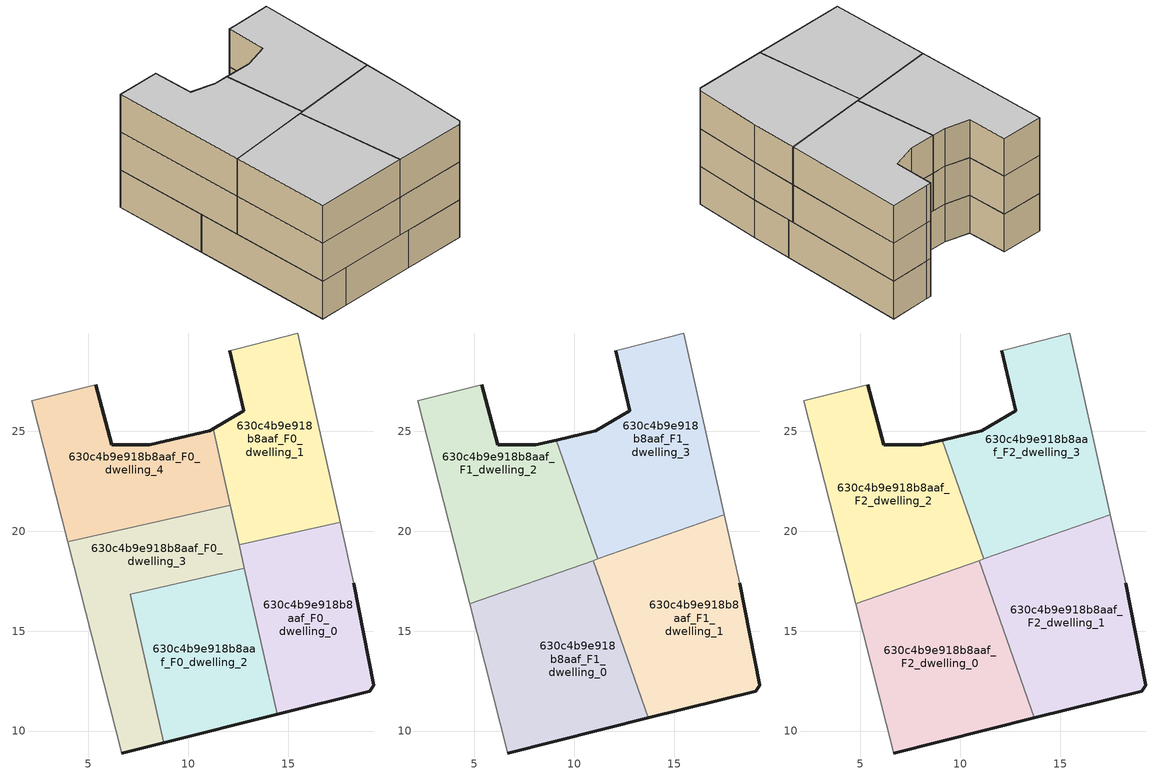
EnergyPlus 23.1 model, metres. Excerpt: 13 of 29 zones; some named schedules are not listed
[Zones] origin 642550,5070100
630c4b9e918b8aaf_F0_dwelling_0
 floor ground (EU_floor_Construction): 19.09,12 19.29,12.3 18.29,17.41 17.61,20.44 12.56,19.31 14.45,10.84 z0
 wall outside (EU_wall_Construction): 18.29,17.41 19.29,12.3 19.09,12 14.45,10.84 z0:3
 wall adiabatic (EU_wall_Construction): 17.61,20.44 18.29,17.41 z0:3
 wall to 630c4b9e918b8aaf_F0_dwelling_1 (EU_wall_Construction): 12.56,19.31 17.61,20.44 z0:3
 wall to 630c4b9e918b8aaf_F0_dwelling_2 (EU_wall_Construction): 14.45,10.84 12.82,18.13 z0:3
 wall to 630c4b9e918b8aaf_F0_dwelling_3 (EU_wall_Construction): 12.82,18.13 12.56,19.31 z0:3
630c4b9e918b8aaf_F0_dwelling_1
 floor ground (EU_floor_Construction): 17.61,20.44 15.49,29.92 12.49,29.12 12.09,29.01 12.79,26.01 11.26,25.11 12.56,19.31 z0
 wall outside (EU_wall_Construction): 11.26,25.11 12.79,26.01 12.09,29.01 z0:3
 wall adiabatic (EU_wall_Construction): 12.09,29.01 12.49,29.12 15.49,29.92 17.61,20.44 z0:3
 wall to 630c4b9e918b8aaf_F0_dwelling_4 (EU_wall_Construction): 12.11,21.29 11.26,25.11 z0:3
 wall to 630c4b9e918b8aaf_F0_dwelling_3 (EU_wall_Construction): 12.56,19.31 12.11,21.29 z0:3
630c4b9e918b8aaf_F0_dwelling_2
 floor ground (EU_floor_Construction): 14.45,10.84 12.82,18.13 7.11,16.86 8.77,9.42 z0
 wall outside (EU_wall_Construction): 14.45,10.84 8.77,9.42 z0:3
 wall to 630c4b9e918b8aaf_F0_dwelling_3 (EU_wall_Construction): 8.77,9.42 7.11,16.86 12.82,18.13 z0:3
630c4b9e918b8aaf_F0_dwelling_3
 floor ground (EU_floor_Construction): 8.77,9.42 7.11,16.86 12.82,18.13 12.11,21.29 3.98,19.47 6.68,8.9 z0
 wall outside (EU_wall_Construction): 8.77,9.42 6.68,8.9 z0:3
 wall adiabatic (EU_wall_Construction): 6.68,8.9 3.98,19.47 z0:3
 wall to 630c4b9e918b8aaf_F0_dwelling_4 (EU_wall_Construction): 3.98,19.47 12.11,21.29 z0:3
630c4b9e918b8aaf_F0_dwelling_4
 floor ground (EU_floor_Construction): 12.11,21.29 11.26,25.11 11.08,25.01 8.08,24.31 6.18,24.31 5.38,27.32 2.18,26.52 3.98,19.47 z0
 wall outside (EU_wall_Construction): 5.38,27.32 6.18,24.31 8.08,24.31 11.08,25.01 11.26,25.11 z0:3
 wall adiabatic (EU_wall_Construction): 3.98,19.47 2.18,26.52 5.38,27.32 z0:3
630c4b9e918b8aaf_F1_dwelling_0
 floor to 630c4b9e918b8aaf_F0_dwelling_2 (EU_floor_Construction): 13.71,10.66 11.21,17.77 7.11,16.86 8.77,9.42 z3
 floor to 630c4b9e918b8aaf_F0_dwelling_3 (EU_floor_Construction): 8.77,9.42 7.11,16.86 11.21,17.77 10.95,18.53 4.77,16.36 6.68,8.9 z3
 wall outside (EU_wall_Construction): 13.71,10.66 6.68,8.9 z3:6
 wall to 630c4b9e918b8aaf_F1_dwelling_1 (EU_wall_Construction): 10.95,18.53 13.71,10.66 z3:6
 wall adiabatic (EU_wall_Construction): 6.68,8.9 4.77,16.36 z3:6
 wall to 630c4b9e918b8aaf_F1_dwelling_2 (EU_wall_Construction): 4.77,16.36 10.95,18.53 z3:6
630c4b9e918b8aaf_F1_dwelling_1
 floor to 630c4b9e918b8aaf_F0_dwelling_0 (EU_floor_Construction): 19.09,12 19.29,12.3 18.29,17.41 17.61,20.44 14.3,19.7 12.6,19.11 14.45,10.84 z3
 floor to 630c4b9e918b8aaf_F0_dwelling_1 (EU_floor_Construction): 17.61,20.44 17.52,20.83 14.3,19.7 z3
 floor to 630c4b9e918b8aaf_F0_dwelling_2 (EU_floor_Construction): 14.45,10.84 12.82,18.13 11.21,17.77 13.71,10.66 z3
 floor to 630c4b9e918b8aaf_F0_dwelling_3 (EU_floor_Construction): 12.82,18.13 12.6,19.11 10.95,18.53 11.21,17.77 z3
 wall outside (EU_wall_Construction): 18.29,17.41 19.29,12.3 19.09,12 13.71,10.66 z3:6
 wall adiabatic (EU_wall_Construction): 17.52,20.83 18.29,17.41 z3:6
 wall to 630c4b9e918b8aaf_F1_dwelling_3 (EU_wall_Construction): 11.18,18.61 17.52,20.83 z3:6
 wall to 630c4b9e918b8aaf_F1_dwelling_2 (EU_wall_Construction): 10.95,18.53 11.18,18.61 z3:6
630c4b9e918b8aaf_F1_dwelling_2
 floor to 630c4b9e918b8aaf_F0_dwelling_4 (EU_floor_Construction): 10.38,20.9 9.1,24.55 8.08,24.31 6.18,24.31 5.38,27.32 2.18,26.52 3.98,19.47 z3
 floor to 630c4b9e918b8aaf_F0_dwelling_3 (EU_floor_Construction): 11.18,18.61 10.38,20.9 3.98,19.47 4.77,16.36 z3
 wall outside (EU_wall_Construction): 5.38,27.32 6.18,24.31 8.08,24.31 9.1,24.55 z3:6
 wall adiabatic (EU_wall_Construction): 4.77,16.36 2.18,26.52 5.38,27.32 z3:6
 wall to 630c4b9e918b8aaf_F1_dwelling_3 (EU_wall_Construction): 9.1,24.55 11.18,18.61 z3:6
630c4b9e918b8aaf_F1_dwelling_3
 floor to 630c4b9e918b8aaf_F0_dwelling_1 (EU_floor_Construction): 17.52,20.83 15.49,29.92 12.49,29.12 12.09,29.01 12.79,26.01 11.26,25.11 12.56,19.31 14.3,19.7 z3
 floor to 630c4b9e918b8aaf_F0_dwelling_4 (EU_floor_Construction): 12.11,21.29 11.26,25.11 11.08,25.01 9.1,24.55 10.38,20.9 z3
 floor to 630c4b9e918b8aaf_F0_dwelling_3 (EU_floor_Construction): 12.6,19.11 12.11,21.29 10.38,20.9 11.18,18.61 z3
 floor to 630c4b9e918b8aaf_F0_dwelling_0 (EU_floor_Construction): 14.3,19.7 12.56,19.31 12.6,19.11 z3
 wall outside (EU_wall_Construction): 9.1,24.55 11.08,25.01 12.79,26.01 12.09,29.01 z3:6
 wall adiabatic (EU_wall_Construction): 12.09,29.01 12.49,29.12 15.49,29.92 17.52,20.83 z3:6
630c4b9e918b8aaf_F2_dwelling_0
 floor to 630c4b9e918b8aaf_F1_dwelling_0 (EU_floor_Construction): 13.71,10.66 10.95,18.53 4.77,16.36 6.68,8.9 z6
 wall outside (EU_wall_Construction): 13.71,10.66 6.68,8.9 z6:9
 wall to 630c4b9e918b8aaf_F2_dwelling_1 (EU_wall_Construction): 10.95,18.53 13.71,10.66 z6:9
 wall adiabatic (EU_wall_Construction): 6.68,8.9 4.77,16.36 z6:9
 wall to 630c4b9e918b8aaf_F2_dwelling_2 (EU_wall_Construction): 4.77,16.36 10.95,18.53 z6:9
 ceiling to 630c4b9e918b8aaf_F3_dwelling_0 (EU_floor_Construction): 10.95,18.53 13.71,10.66 6.68,8.9 4.77,16.36 z9
630c4b9e918b8aaf_F2_dwelling_1
 floor to 630c4b9e918b8aaf_F1_dwelling_1 (EU_floor_Construction): 19.09,12 19.29,12.3 18.29,17.41 17.52,20.83 10.95,18.53 13.71,10.66 z6
 wall outside (EU_wall_Construction): 18.29,17.41 19.29,12.3 19.09,12 13.71,10.66 z6:9
 wall adiabatic (EU_wall_Construction): 17.52,20.83 18.29,17.41 z6:9
 wall to 630c4b9e918b8aaf_F2_dwelling_3 (EU_wall_Construction): 11.18,18.61 17.52,20.83 z6:9
 wall to 630c4b9e918b8aaf_F2_dwelling_2 (EU_wall_Construction): 10.95,18.53 11.18,18.61 z6:9
 ceiling to 630c4b9e918b8aaf_F3_dwelling_1 (EU_floor_Construction): 17.52,20.83 18.29,17.41 19.29,12.3 19.09,12 13.71,10.66 10.95,18.53 z9
630c4b9e918b8aaf_F2_dwelling_2
 floor to 630c4b9e918b8aaf_F1_dwelling_2 (EU_floor_Construction): 11.18,18.61 9.1,24.55 8.08,24.31 6.18,24.31 5.38,27.32 2.18,26.52 4.77,16.36 z6
 wall outside (EU_wall_Construction): 5.38,27.32 6.18,24.31 8.08,24.31 9.1,24.55 z6:9
 wall adiabatic (EU_wall_Construction): 4.77,16.36 2.18,26.52 5.38,27.32 z6:9
 wall to 630c4b9e918b8aaf_F2_dwelling_3 (EU_wall_Construction): 9.1,24.55 11.18,18.61 z6:9
 ceiling to 630c4b9e918b8aaf_F3_dwelling_2 (EU_floor_Construction): 9.1,24.55 11.18,18.61 4.77,16.36 2.18,26.52 5.38,27.32 6.18,24.31 8.08,24.31 z9
630c4b9e918b8aaf_F2_dwelling_3
 floor to 630c4b9e918b8aaf_F1_dwelling_3 (EU_floor_Construction): 17.52,20.83 15.49,29.92 12.49,29.12 12.09,29.01 12.79,26.01 11.08,25.01 9.1,24.55 11.18,18.61 z6
 wall outside (EU_wall_Construction): 9.1,24.55 11.08,25.01 12.79,26.01 12.09,29.01 z6:9
 wall adiabatic (EU_wall_Construction): 12.09,29.01 12.49,29.12 15.49,29.92 17.52,20.83 z6:9
 ceiling to 630c4b9e918b8aaf_F3_dwelling_3 (EU_floor_Construction): 15.49,29.92 17.52,20.83 11.18,18.61 9.1,24.55 11.08,25.01 12.79,26.01 12.09,29.01 12.49,29.12 z9
[Building]
EU S2 Campaign: North Axis=0; Terrain=City; Solar Distribution=FullExterior
[Site:Location]
Lyon-Bron: Latitude=45.75; Longitude=5; Time Zone=1; Elevation=198
[SizingPeriod:WeatherFileDays]
AnnualSizingPeriod: Begin Month=1; Begin Day of Month=1; End Month=12; End Day of Month=31; Day of Week for Start Day=Monday; Use Weather File Daylight Saving Period=No; Use Weather File Rain and Snow Indicators=No
[MATERIAL]
EU_InternalMass_Material: Roughness=MediumRough; Thickness=0.1; Conductivity=1; Density=1800; Specific Heat=900; Thermal Absorptance=0.9; Solar Absorptance=0.7; Visible Absorptance=0.7
[MATERIAL:NOMASS] Roughness=MediumRough; Thermal Absorptance=0.9; Solar Absorptance=0.7; Visible Absorptance=0.7
Name | Thermal Resistance
EU_wall_NoMass | 0.776494
EU_floor_NoMass | 0.421597
[CONSTRUCTION]
EU_wall_Construction: EU_wall_NoMass
EU_floor_Construction: EU_floor_NoMass
EU_InternalMass_Construction: EU_InternalMass_Material
[ZONE] Type=1; Multiplier=1; Ceiling Height=autocalculate; Floor Area=autocalculate; Part of Total Floor Area=Yes
Name | Volume
630c4b9e918b8aaf_F0_dwelling_0 | 132.464
630c4b9e918b8aaf_F1_dwelling_0; 630c4b9e918b8aaf_F2_dwelling_0 | 165.586
630c4b9e918b8aaf_F0_dwelling_1 | 132.461
630c4b9e918b8aaf_F1_dwelling_1; 630c4b9e918b8aaf_F2_dwelling_1 | 165.59
630c4b9e918b8aaf_F0_dwelling_2 | 132.472
630c4b9e918b8aaf_F1_dwelling_2; 630c4b9e918b8aaf_F2_dwelling_2 | 165.582
630c4b9e918b8aaf_F0_dwelling_3 | 132.457
630c4b9e918b8aaf_F1_dwelling_3; 630c4b9e918b8aaf_F2_dwelling_3 | 165.589
630c4b9e918b8aaf_F0_dwelling_4 | 132.466
[INTERNALMASS] Construction=EU_InternalMass_Construction
Name | Zone or ZoneList | Surface Area
630c4b9e918b8aaf_F0_dwelling_0_EU_InternalMass | 630c4b9e918b8aaf_F0_dwelling_0 | 44.1582
630c4b9e918b8aaf_F0_dwelling_1_EU_InternalMass | 630c4b9e918b8aaf_F0_dwelling_1 | 44.1526
630c4b9e918b8aaf_F0_dwelling_2_EU_InternalMass | 630c4b9e918b8aaf_F0_dwelling_2 | 44.1589
630c4b9e918b8aaf_F0_dwelling_3_EU_InternalMass | 630c4b9e918b8aaf_F0_dwelling_3 | 44.1521
630c4b9e918b8aaf_F0_dwelling_4_EU_InternalMass | 630c4b9e918b8aaf_F0_dwelling_4 | 44.1561
630c4b9e918b8aaf_F1_dwelling_0_EU_InternalMass | 630c4b9e918b8aaf_F1_dwelling_0 | 55.1974
630c4b9e918b8aaf_F1_dwelling_1_EU_InternalMass | 630c4b9e918b8aaf_F1_dwelling_1 | 55.1967
630c4b9e918b8aaf_F1_dwelling_2_EU_InternalMass | 630c4b9e918b8aaf_F1_dwelling_2 | 55.1962
630c4b9e918b8aaf_F1_dwelling_3_EU_InternalMass | 630c4b9e918b8aaf_F1_dwelling_3 | 55.1967
630c4b9e918b8aaf_F2_dwelling_0_EU_InternalMass | 630c4b9e918b8aaf_F2_dwelling_0 | 55.1974
630c4b9e918b8aaf_F2_dwelling_1_EU_InternalMass | 630c4b9e918b8aaf_F2_dwelling_1 | 55.1967
630c4b9e918b8aaf_F2_dwelling_2_EU_InternalMass | 630c4b9e918b8aaf_F2_dwelling_2 | 55.1962
630c4b9e918b8aaf_F2_dwelling_3_EU_InternalMass | 630c4b9e918b8aaf_F2_dwelling_3 | 55.1967
[OTHEREQUIPMENT] Fuel Type=Electricity; Design Level Calculation Method=Watts/Area; Power per Zone Floor Area=1; Fraction Latent=0; Fraction Radiant=0; Fraction Lost=0; Carbon Dioxide Generation Rate=0; EndUse Subcategory=EU_Step8_InternalGains
Name | Zone or ZoneList or Space or SpaceList | Schedule
EU_Step8_InternalGain_630c4b9e918b8aaf_F0_dwelling_0_f000 | 630c4b9e918b8aaf_F0_dwelling_0 | EU_Step8_GainSchedule_630c4b9e918b8aaf_F0_dwelling_0_f000
EU_Step8_InternalGain_630c4b9e918b8aaf_F0_dwelling_1_f000 | 630c4b9e918b8aaf_F0_dwelling_1 | EU_Step8_GainSchedule_630c4b9e918b8aaf_F0_dwelling_1_f000
EU_Step8_InternalGain_630c4b9e918b8aaf_F0_dwelling_2_f000 | 630c4b9e918b8aaf_F0_dwelling_2 | EU_Step8_GainSchedule_630c4b9e918b8aaf_F0_dwelling_2_f000
EU_Step8_InternalGain_630c4b9e918b8aaf_F0_dwelling_3_f000 | 630c4b9e918b8aaf_F0_dwelling_3 | EU_Step8_GainSchedule_630c4b9e918b8aaf_F0_dwelling_3_f000
EU_Step8_InternalGain_630c4b9e918b8aaf_F0_dwelling_4_f000 | 630c4b9e918b8aaf_F0_dwelling_4 | EU_Step8_GainSchedule_630c4b9e918b8aaf_F0_dwelling_4_f000
EU_Step8_InternalGain_630c4b9e918b8aaf_F1_dwelling_0_f000 | 630c4b9e918b8aaf_F1_dwelling_0 | EU_Step8_GainSchedule_630c4b9e918b8aaf_F1_dwelling_0_f000
EU_Step8_InternalGain_630c4b9e918b8aaf_F1_dwelling_1_f000 | 630c4b9e918b8aaf_F1_dwelling_1 | EU_Step8_GainSchedule_630c4b9e918b8aaf_F1_dwelling_1_f000
EU_Step8_InternalGain_630c4b9e918b8aaf_F1_dwelling_2_f000 | 630c4b9e918b8aaf_F1_dwelling_2 | EU_Step8_GainSchedule_630c4b9e918b8aaf_F1_dwelling_2_f000
EU_Step8_InternalGain_630c4b9e918b8aaf_F1_dwelling_3_f000 | 630c4b9e918b8aaf_F1_dwelling_3 | EU_Step8_GainSchedule_630c4b9e918b8aaf_F1_dwelling_3_f000
EU_Step8_InternalGain_630c4b9e918b8aaf_F2_dwelling_0_f000 | 630c4b9e918b8aaf_F2_dwelling_0 | EU_Step8_GainSchedule_630c4b9e918b8aaf_F2_dwelling_0_f000
EU_Step8_InternalGain_630c4b9e918b8aaf_F2_dwelling_1_f000 | 630c4b9e918b8aaf_F2_dwelling_1 | EU_Step8_GainSchedule_630c4b9e918b8aaf_F2_dwelling_1_f000
EU_Step8_InternalGain_630c4b9e918b8aaf_F2_dwelling_2_f000 | 630c4b9e918b8aaf_F2_dwelling_2 | EU_Step8_GainSchedule_630c4b9e918b8aaf_F2_dwelling_2_f000
EU_Step8_InternalGain_630c4b9e918b8aaf_F2_dwelling_3_f000 | 630c4b9e918b8aaf_F2_dwelling_3 | EU_Step8_GainSchedule_630c4b9e918b8aaf_F2_dwelling_3_f000
[ZONEVENTILATION:DESIGNFLOWRATE] Schedule=EU_AlwaysOn; Design Flow Rate Calculation Method=AirChanges/Hour; Air Changes per Hour=0.693814; Ventilation Type=Natural; Fan Pressure Rise=0; Fan Total Efficiency=1; Constant Term Coefficient=1; Temperature Term Coefficient=0; Velocity Term Coefficient=0; Velocity Squared Term Coefficient=0; Minimum Indoor Temperature=-100; Maximum Indoor Temperature=100; Delta Temperature=-100; Minimum Outdoor Temperature=-100; Maximum Outdoor Temperature=100; Maximum Wind Speed=40
Name | Zone or ZoneList or Space or SpaceList
EU_ConstantAir_630c4b9e918b8aaf_F0_dwelling_0 | 630c4b9e918b8aaf_F0_dwelling_0
EU_ConstantAir_630c4b9e918b8aaf_F0_dwelling_1 | 630c4b9e918b8aaf_F0_dwelling_1
EU_ConstantAir_630c4b9e918b8aaf_F0_dwelling_2 | 630c4b9e918b8aaf_F0_dwelling_2
EU_ConstantAir_630c4b9e918b8aaf_F0_dwelling_3 | 630c4b9e918b8aaf_F0_dwelling_3
EU_ConstantAir_630c4b9e918b8aaf_F0_dwelling_4 | 630c4b9e918b8aaf_F0_dwelling_4
EU_ConstantAir_630c4b9e918b8aaf_F1_dwelling_0 | 630c4b9e918b8aaf_F1_dwelling_0
EU_ConstantAir_630c4b9e918b8aaf_F1_dwelling_1 | 630c4b9e918b8aaf_F1_dwelling_1
EU_ConstantAir_630c4b9e918b8aaf_F1_dwelling_2 | 630c4b9e918b8aaf_F1_dwelling_2
EU_ConstantAir_630c4b9e918b8aaf_F1_dwelling_3 | 630c4b9e918b8aaf_F1_dwelling_3
EU_ConstantAir_630c4b9e918b8aaf_F2_dwelling_0 | 630c4b9e918b8aaf_F2_dwelling_0
EU_ConstantAir_630c4b9e918b8aaf_F2_dwelling_1 | 630c4b9e918b8aaf_F2_dwelling_1
EU_ConstantAir_630c4b9e918b8aaf_F2_dwelling_2 | 630c4b9e918b8aaf_F2_dwelling_2
EU_ConstantAir_630c4b9e918b8aaf_F2_dwelling_3 | 630c4b9e918b8aaf_F2_dwelling_3
[HVACTEMPLATE:THERMOSTAT] Constant Heating Setpoint=20; Constant Cooling Setpoint=50
EU_HeatOnly_630c4b9e918b8aaf_F0_dwelling_0; EU_HeatOnly_630c4b9e918b8aaf_F0_dwelling_1; EU_HeatOnly_630c4b9e918b8aaf_F0_dwelling_2; EU_HeatOnly_630c4b9e918b8aaf_F0_dwelling_3; EU_HeatOnly_630c4b9e918b8aaf_F0_dwelling_4; EU_HeatOnly_630c4b9e918b8aaf_F1_dwelling_0; EU_HeatOnly_630c4b9e918b8aaf_F1_dwelling_1; EU_HeatOnly_630c4b9e918b8aaf_F1_dwelling_2; EU_HeatOnly_630c4b9e918b8aaf_F1_dwelling_3; EU_HeatOnly_630c4b9e918b8aaf_F2_dwelling_0; EU_HeatOnly_630c4b9e918b8aaf_F2_dwelling_1; EU_HeatOnly_630c4b9e918b8aaf_F2_dwelling_2; EU_HeatOnly_630c4b9e918b8aaf_F2_dwelling_3; EU_HeatOnly_630c4b9e918b8aaf_F3_dwelling_0; EU_HeatOnly_630c4b9e918b8aaf_F3_dwelling_1; EU_HeatOnly_630c4b9e918b8aaf_F3_dwelling_2; EU_HeatOnly_630c4b9e918b8aaf_F3_dwelling_3; EU_HeatOnly_630c4b9e918b8aaf_F4_dwelling_0; EU_HeatOnly_630c4b9e918b8aaf_F4_dwelling_1; EU_HeatOnly_630c4b9e918b8aaf_F4_dwelling_2; EU_HeatOnly_630c4b9e918b8aaf_F4_dwelling_3; EU_HeatOnly_630c4b9e918b8aaf_F5_dwelling_0; EU_HeatOnly_630c4b9e918b8aaf_F5_dwelling_1; EU_HeatOnly_630c4b9e918b8aaf_F5_dwelling_2; EU_HeatOnly_630c4b9e918b8aaf_F5_dwelling_3; EU_HeatOnly_630c4b9e918b8aaf_F6_dwelling_0; EU_HeatOnly_630c4b9e918b8aaf_F6_dwelling_1; EU_HeatOnly_630c4b9e918b8aaf_F6_dwelling_2; EU_HeatOnly_630c4b9e918b8aaf_F6_dwelling_3
[HVACTEMPLATE:ZONE:IDEALLOADSAIRSYSTEM] System Availability Schedule=EU_AlwaysOn; Maximum Heating Supply Air Temperature=50; Minimum Cooling Supply Air Temperature=13; Maximum Heating Supply Air Humidity Ratio=0.0156; Minimum Cooling Supply Air Humidity Ratio=0.0077; Heating Limit=NoLimit; Cooling Limit=NoLimit; Heating Availability Schedule=EU_AlwaysOn; Cooling Availability Schedule=EU_CoolingOff; Dehumidification Control Type=ConstantSensibleHeatRatio; Cooling Sensible Heat Ratio=0.7; Dehumidification Setpoint=60; Humidification Control Type=None; Humidification Setpoint=30; Outdoor Air Method=None; Outdoor Air Flow Rate per Person=0.00944; Outdoor Air Flow Rate per Zone Floor Area=0; Outdoor Air Flow Rate per Zone=0; Demand Controlled Ventilation Type=None; Outdoor Air Economizer Type=NoEconomizer; Heat Recovery Type=None; Sensible Heat Recovery Effectiveness=0.7; Latent Heat Recovery Effectiveness=0.65
Name | Template Thermostat
630c4b9e918b8aaf_F0_dwelling_0 | EU_HeatOnly_630c4b9e918b8aaf_F0_dwelling_0
630c4b9e918b8aaf_F0_dwelling_1 | EU_HeatOnly_630c4b9e918b8aaf_F0_dwelling_1
630c4b9e918b8aaf_F0_dwelling_2 | EU_HeatOnly_630c4b9e918b8aaf_F0_dwelling_2
630c4b9e918b8aaf_F0_dwelling_3 | EU_HeatOnly_630c4b9e918b8aaf_F0_dwelling_3
630c4b9e918b8aaf_F0_dwelling_4 | EU_HeatOnly_630c4b9e918b8aaf_F0_dwelling_4
630c4b9e918b8aaf_F1_dwelling_0 | EU_HeatOnly_630c4b9e918b8aaf_F1_dwelling_0
630c4b9e918b8aaf_F1_dwelling_1 | EU_HeatOnly_630c4b9e918b8aaf_F1_dwelling_1
630c4b9e918b8aaf_F1_dwelling_2 | EU_HeatOnly_630c4b9e918b8aaf_F1_dwelling_2
630c4b9e918b8aaf_F1_dwelling_3 | EU_HeatOnly_630c4b9e918b8aaf_F1_dwelling_3
630c4b9e918b8aaf_F2_dwelling_0 | EU_HeatOnly_630c4b9e918b8aaf_F2_dwelling_0
630c4b9e918b8aaf_F2_dwelling_1 | EU_HeatOnly_630c4b9e918b8aaf_F2_dwelling_1
630c4b9e918b8aaf_F2_dwelling_2 | EU_HeatOnly_630c4b9e918b8aaf_F2_dwelling_2
630c4b9e918b8aaf_F2_dwelling_3 | EU_HeatOnly_630c4b9e918b8aaf_F2_dwelling_3
[SIZING:ZONE] Zone Cooling Design Supply Air Temperature Input Method=SupplyAirTemperature; Zone Cooling Design Supply Air Temperature=13; Zone Heating Design Supply Air Temperature Input Method=SupplyAirTemperature; Zone Heating Design Supply Air Temperature=50; Zone Cooling Design Supply Air Humidity Ratio=0.008; Zone Heating Design Supply Air Humidity Ratio=0.008; Cooling Design Air Flow Method=DesignDay; Cooling Design Air Flow Rate=0; Cooling Minimum Air Flow per Zone Floor Area=0.000762; Cooling Minimum Air Flow=0; Cooling Minimum Air Flow Fraction=0.2; Heating Design Air Flow Method=DesignDay; Heating Design Air Flow Rate=0; Heating Maximum Air Flow per Zone Floor Area=0.002032; Heating Maximum Air Flow=0.141576; Heating Maximum Air Flow Fraction=0.3; Account for Dedicated Outdoor Air System=No; Dedicated Outdoor Air System Control Strategy=NeutralSupplyAir; Dedicated Outdoor Air Low Setpoint Temperature for Design=autosize; Dedicated Outdoor Air High Setpoint Temperature for Design=autosize; Zone Load Sizing Method=Sensible Load Only No Latent Load; Zone Latent Cooling Design Supply Air Humidity Ratio Input Method=HumidityRatioDifference; Zone Cooling Design Supply Air Humidity Ratio Difference=0.005; Zone Latent Heating Design Supply Air Humidity Ratio Input Method=HumidityRatioDifference; Zone Humidification Design Supply Air Humidity Ratio Difference=0.005
630c4b9e918b8aaf_F0_dwelling_0; 630c4b9e918b8aaf_F0_dwelling_1; 630c4b9e918b8aaf_F0_dwelling_2; 630c4b9e918b8aaf_F0_dwelling_3; 630c4b9e918b8aaf_F0_dwelling_4
